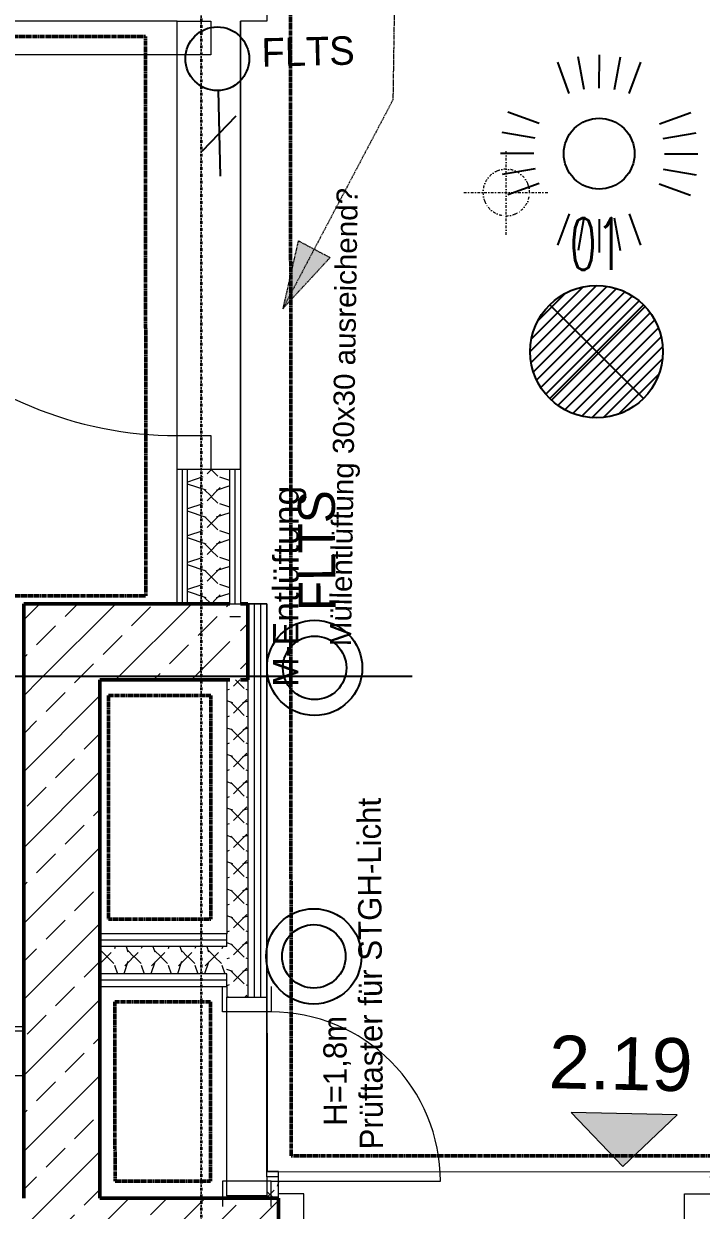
# Model space of a CAD drawing. Header units: metres. Extents: x -17679 to 22565, y -12299 to 33430.
# Drawn here: x 2327 to 3929, y 1111 to 3915 of the extents above; entities that cross this region are included whole.
import ezdxf
from ezdxf.enums import TextEntityAlignment as Align

# ---------------------------------------------------------------- set-up
doc = ezdxf.new("R2010")
doc.units = ezdxf.units.M
for name, pattern in [('Strich Punkt', [0.015875, 0.00635, -0.0047625, 0, -0.0047625]), ('Strich Punkt Mittel', [0.015875, 0.00635, -0.0047625, 0, -0.0047625]), ('Verdeckt', [0.003, 0.002, -0.001])]:
    doc.linetypes.add(name, pattern=pattern)
doc.layers.get('0').update_dxf_attribs({"color": 252})
for name, color, linetype, lineweight in [('A_Brandabschnitte', 30, 'Verdeckt', 50), ('A_Decken', 8, 'Continuous', 13), ('A_Fluchtweg', 240, 'Verdeckt', 18), ('A_Raeume_', 7, 'Continuous', 5), ('A_Raeume_Beschriftung_', 7, 'Continuous', 9), ('A_Raster_', 1, 'Continuous', 9), ('A_Tueren', 31, 'Continuous', 13), ('A_Waende', 7, 'Continuous', 13), ('P-PIPE', 3, 'Continuous', 5), ('P-PIPE-CNTR', 3, 'Continuous', 5), ('Text', 130, 'Continuous', 9)]:
    doc.layers.add(name, color=color, linetype=linetype, lineweight=lineweight)
for name, color, linetype, true_color in [('E_Beleuchtungstyp', 30, 'Continuous', 0xf1780e), ('E_Steckdose+Schalter', 150, 'Continuous', 0x0b6cf4), ('ET_LEGENDE - Wohnung$0$810_AV_LE____T', 30, 'Continuous', 0xff870f)]:
    doc.layers.add(name, color=color, linetype=linetype, true_color=true_color)
doc.styles.add('Arial_10', font='arial.ttf', dxfattribs={"height": 0.002})
doc.styles.add('Arial_4', font='arial.ttf', dxfattribs={"height": 0.1249999999999999})
doc.styles.add('Arial_7', font='arial.ttf', dxfattribs={"height": 0.06})
doc.styles.add('ET_LEGENDE - Wohnung$0$ROMANS', font='romans.shx', dxfattribs={"width": 0.6})
pattern_1 = [(45, (0, 0), (-0.0898025612106916, 0.0898025612106916), []), (45, (0.0898, 0), (-0.0898025612106916, 0.0898025612106916), [0.0635, -0.03175])]

# ---------------------------------------------------------------- blocks, each defined once
blk = doc.blocks.new('*U558')
for p, q in [((-25.38187777330132, 107.5922192744292), (-35.02147405247888, 162.6738168312531)), ((0.2010401547886431, 109.7973981728646), (0.2727100418414921, 165.716080822458)), ((25.77822137214207, 107.5266483712148), (35.55897977217501, 162.5833552374715)), ((-50.1932083963311, 100.9781149208738), (-69.25117658671843, 153.5490009157929)), ((50.57251617016845, 100.8489654531549), (69.76517968857115, 153.3708263579901)), ((-100.848965453184, 50.54804364261144), (-153.3708263580101, 69.74070716101596)), ((101.0025874483635, 50.19320839633838), (153.5734734433135, 69.25117658671115)), ((-107.5266483712657, 25.75374884455778), (-162.5833552374642, 35.53450724462346)), ((107.6166918019498, 25.38187777325766), (162.698289358781, 35.02147405244978)), ((-109.7973981729174, 0.1765676271970733), (-165.7160808224817, 0.2482375142481032)), ((109.8218707004143, -0.2010401547886431), (165.7405533499786, -0.272710041857863)), ((-107.592219274451, -25.40635030084195), (-162.673816831284, -35.04594658003771)), ((107.5511208987045, -25.77822137213662), (162.6078277649612, -35.55897977219502)), ((-100.9781149208665, -50.21768092390994), (-153.5490009158147, -69.27564911430454)), ((100.8734379806228, -50.57251617019028), (153.3952988855071, -69.76517968860026)), ((-50.54804364261326, -100.8734379806592), (-69.74070716101596, -153.395298885529)), ((-25.75374884458688, -107.55112089875), (-35.53450724461982, -162.6078277650085)), ((-0.1765676272334531, -109.8218707004162), (-0.248237514286302, -165.740553349995)), ((25.40635030080011, -107.6166918019698), (35.04594658003589, -162.6982893587974)), ((50.2176809239445, -101.0025874484108), (69.27564911427362, -153.5734734433263))]:
    blk.add_line(p, q)
blk.add_ellipse((0.012236263777595, -0.012236263777595), major_axis=(-42.01011257247008, 42.01011257247008), ratio=0.9999999999999989, start_param=3.926990816987242, end_param=10.21017612416683)
at = {"style": 'ET_LEGENDE - Wohnung$0$ROMANS', "width": 0.6, "flags": 1}
for tag, p in [('RAUMBUCHNUMMER', (-0.248237514286302, -465.740553349995)), ('ANLAGE', (-0.248237514286302, -615.740553349995))]:
    blk.add_attdef(tag, text='', height=100, dxfattribs=at).set_placement(p, align=Align.MIDDLE)
for tag, p in [('TEILANLAGE_NR', (-0.248237514286302, -765.740553349995)), ('KOMPONENTE', (-0.248237514286302, -915.740553349995)), ('KOMPONENTE_NR', (-0.248237514286302, -1065.740553349995)), ('BEZEICHNUNG', (-0.248237514286302, -1215.740553349995)), ('TYP', (-0.248237514286302, -1365.740553349995)), ('HERSTELLER', (-0.248237514286302, -1515.740553349995)), ('MODEL', (-0.248237514286302, -1665.740553349995)), ('LEISTUNG_MAX', (-0.248237514286302, -1815.740553349995)), ('SPEZIFISCH_1', (-0.248237514286302, -1965.740553349995)), ('SPEZIFISCH_2', (-0.248237514286302, -2115.740553349995)), ('SPEZIFISCH_3', (-0.2482375142872115, -2265.740553349995)), ('SPEZIFISCH_4', (-0.248237514286302, -2415.740553349995)), ('SPEZIFISCH_5', (-0.248237514286302, -2565.740553349995)), ('GEWERKE_CODE', (-0.248237514286302, -2715.740553349995)), ('LV_POS', (-0.248237514286302, -2865.740553349995)), ('ZAEHLER', (-0.248237514286302, -3015.740553349995)), ('PLATZHALTER_1', (-0.248237514286302, -3165.740553349995)), ('PLATZHALTER_2', (-0.2482375142872115, -3315.740553349995)), ('PLATZHALTER_3', (-0.2482375142872115, -3465.740553349995)), ('JOBLISTE_VDMA', (-0.248237514286302, -3615.740553349996)), ('ET_SPEZIFISCH_1', (-0.248237514286302, -3765.740553349996)), ('ET_SPEZIFISCH_2', (-0.248237514286302, -3915.740553349996)), ('ET_SPEZIFISCH_3', (-0.248237514286302, -4065.740553349995)), ('ET_SPEZIFISCH_4', (-0.248237514286302, -4215.740553349995)), ('ET_SPEZIFISCH_5', (-0.248237514286302, -4365.740553349995)), ('ET_SPEZIFISCH_6', (-0.248237514286302, -4515.740553349995)), ('ET_SPEZIFISCH_7', (-0.248237514286302, -4665.740553349995))]:
    blk.add_attdef(tag, text='', height=100, dxfattribs=at).set_placement(p, align=Align.MIDDLE_CENTER)
blk = doc.blocks.new('*U560')
h = blk.add_hatch()
h.set_pattern_fill('ANSI31', color=256, scale=5, style=0)
h.set_pattern_definition([(45, (0, 0), (-11.22532015133644, 11.22532015133644), [])])
edge = h.paths.add_edge_path()
edge.add_arc((-7.5e-15, 1.38e-14), 128.2108653518141, 0, 360)
at = {"color": 7}
for p, q in [((-90.65877231206314, 90.65877231206316), (90.65877231206309, -90.65877231206314)), ((-90.65877231206318, -90.65877231206309), (90.65877231206314, 90.65877231206314))]:
    blk.add_line(p, q, dxfattribs=at)
blk.add_circle((-7.5e-15, 1.38e-14), 128.2108653518141, dxfattribs=at)
at = {"style": 'ET_LEGENDE - Wohnung$0$ROMANS', "width": 0.6, "flags": 1}
for tag, p in [('RAUMBUCHNUMMER', (1420.351577586108, 2381.166267497284)), ('ANLAGE', (1420.351577586108, 2231.166267497284))]:
    blk.add_attdef(tag, text='', height=100, dxfattribs=at).set_placement(p, align=Align.MIDDLE)
for tag, p in [('TEILANLAGE_NR', (1420.351577586108, 2081.166267497284)), ('KOMPONENTE', (1420.351577586108, 1931.166267497284)), ('KOMPONENTE_NR', (1420.351577586108, 1781.166267497283)), ('BEZEICHNUNG', (1420.351577586108, 1631.166267497284)), ('TYP', (1420.351577586108, 1481.166267497284)), ('HERSTELLER', (1420.351577586108, 1331.166267497283)), ('MODEL', (1420.351577586108, 1181.166267497283)), ('LEISTUNG_MAX', (1420.351577586108, 1031.166267497283)), ('SPEZIFISCH_1', (1420.351577586108, 881.1662674972835)), ('SPEZIFISCH_2', (1420.351577586108, 731.1662674972835)), ('SPEZIFISCH_3', (1420.351577586107, 581.1662674972835)), ('SPEZIFISCH_4', (1420.351577586108, 431.1662674972835)), ('SPEZIFISCH_5', (1420.351577586108, 281.1662674972836)), ('GEWERKE_CODE', (1420.351577586108, 131.1662674972835)), ('LV_POS', (1420.351577586108, -18.83373250271643)), ('ZAEHLER', (1420.351577586108, -168.8337325027164)), ('PLATZHALTER_1', (1420.351577586108, -318.8337325027163)), ('PLATZHALTER_2', (1420.351577586107, -468.8337325027167)), ('PLATZHALTER_3', (1420.351577586107, -618.8337325027163)), ('JOBLISTE_VDMA', (1420.351577586108, -768.8337325027163)), ('ET_SPEZIFISCH_1', (1420.351577586108, -918.8337325027163)), ('ET_SPEZIFISCH_2', (1420.351577586108, -1068.833732502716)), ('ET_SPEZIFISCH_3', (1420.351577586108, -1218.833732502716)), ('ET_SPEZIFISCH_4', (1420.351577586108, -1368.833732502716)), ('ET_SPEZIFISCH_5', (1420.351577586108, -1518.833732502716)), ('ET_SPEZIFISCH_6', (1420.351577586108, -1668.833732502716)), ('ET_SPEZIFISCH_7', (1420.351577586108, -1818.833732502716))]:
    blk.add_attdef(tag, text='', height=100, dxfattribs=at).set_placement(p, align=Align.MIDDLE_CENTER)
at = {"layer": 'ET_LEGENDE - Wohnung$0$810_AV_LE____T', "style": 'ET_LEGENDE - Wohnung$0$ROMANS', "width": 0.6}
blk.add_attdef('NAME', text='', height=100, dxfattribs=at).set_placement((-7e-16, 128.2108653518141), align=Align.BOTTOM_CENTER)
blk = doc.blocks.new('*U541')
blk.add_line((0, 65), (4e-15, 240))
at = {"linetype": 'Continuous', "ltscale": 0.1250000009536743}
blk.add_line((35.35534069803182, 187.8553374206228), (-35.35534069803184, 117.1446625793771), dxfattribs=at)
blk.add_circle((0, 0), 65)
at = {"style": 'ET_LEGENDE - Wohnung$0$ROMANS', "width": 0.6, "flags": 1}
for tag, p in [('RAUMBUCHNUMMER', (0, -400)), ('ANLAGE', (0, -550))]:
    blk.add_attdef(tag, text='', height=100, dxfattribs=at).set_placement(p, align=Align.MIDDLE)
for tag, p in [('TEILANLAGE_NR', (0, -700)), ('KOMPONENTE', (0, -850)), ('KOMPONENTE_NR', (0, -1000)), ('BEZEICHNUNG', (0, -1150)), ('TYP', (0, -1300)), ('HERSTELLER', (0, -1450)), ('MODEL', (0, -1600)), ('LEISTUNG_MAX', (0, -1750)), ('SPEZIFISCH_1', (0, -1900)), ('SPEZIFISCH_2', (0, -2050)), ('SPEZIFISCH_3', (-9.095e-13, -2200)), ('SPEZIFISCH_4', (0, -2350)), ('SPEZIFISCH_5', (0, -2500)), ('GEWERKE_CODE', (0, -2650)), ('LV_POS', (0, -2800)), ('ZAEHLER', (0, -2950)), ('PLATZHALTER_1', (0, -3100)), ('PLATZHALTER_2', (-9.095e-13, -3250)), ('PLATZHALTER_3', (-9.095e-13, -3400)), ('JOBLISTE_VDMA', (0, -3550)), ('ET_SPEZIFISCH_1', (0, -3700)), ('ET_SPEZIFISCH_2', (0, -3850)), ('ET_SPEZIFISCH_3', (0, -4000)), ('ET_SPEZIFISCH_4', (0, -4149.999999999999)), ('ET_SPEZIFISCH_5', (0, -4299.999999999999)), ('ET_SPEZIFISCH_6', (0, -4449.999999999999)), ('ET_SPEZIFISCH_7', (0, -4599.999999999999))]:
    blk.add_attdef(tag, text='', height=100, dxfattribs=at).set_placement(p, align=Align.MIDDLE_CENTER)
blk = doc.blocks.new('*U549')
for radius in [75, 50]:
    blk.add_circle((0, 0), radius)
at = {"style": 'ET_LEGENDE - Wohnung$0$ROMANS', "width": 0.6, "flags": 1}
for tag, p in [('RAUMBUCHNUMMER', (-0.248237514286302, -465.740553349995)), ('ANLAGE', (-0.248237514286302, -615.740553349995))]:
    blk.add_attdef(tag, text='', height=100, dxfattribs=at).set_placement(p, align=Align.MIDDLE)
for tag, p in [('TEILANLAGE_NR', (-0.248237514286302, -765.740553349995)), ('KOMPONENTE', (-0.248237514286302, -915.740553349995)), ('KOMPONENTE_NR', (-0.248237514286302, -1065.740553349995)), ('BEZEICHNUNG', (-0.248237514286302, -1215.740553349995)), ('TYP', (-0.248237514286302, -1365.740553349995)), ('HERSTELLER', (-0.248237514286302, -1515.740553349995)), ('MODEL', (-0.248237514286302, -1665.740553349995)), ('LEISTUNG_MAX', (-0.248237514286302, -1815.740553349995)), ('SPEZIFISCH_1', (-0.248237514286302, -1965.740553349995)), ('SPEZIFISCH_2', (-0.248237514286302, -2115.740553349995)), ('SPEZIFISCH_3', (-0.2482375142872115, -2265.740553349995)), ('SPEZIFISCH_4', (-0.248237514286302, -2415.740553349995)), ('SPEZIFISCH_5', (-0.248237514286302, -2565.740553349995)), ('GEWERKE_CODE', (-0.248237514286302, -2715.740553349995)), ('LV_POS', (-0.248237514286302, -2865.740553349995)), ('ZAEHLER', (-0.248237514286302, -3015.740553349995)), ('PLATZHALTER_1', (-0.248237514286302, -3165.740553349995)), ('PLATZHALTER_2', (-0.2482375142872115, -3315.740553349995)), ('PLATZHALTER_3', (-0.2482375142872115, -3465.740553349995)), ('JOBLISTE_VDMA', (-0.248237514286302, -3615.740553349996)), ('ET_SPEZIFISCH_1', (-0.248237514286302, -3765.740553349996)), ('ET_SPEZIFISCH_2', (-0.248237514286302, -3915.740553349996)), ('ET_SPEZIFISCH_3', (-0.248237514286302, -4065.740553349995)), ('ET_SPEZIFISCH_4', (-0.248237514286302, -4215.740553349995)), ('ET_SPEZIFISCH_5', (-0.248237514286302, -4365.740553349995)), ('ET_SPEZIFISCH_6', (-0.248237514286302, -4515.740553349995)), ('ET_SPEZIFISCH_7', (-0.248237514286302, -4665.740553349995))]:
    blk.add_attdef(tag, text='', height=100, dxfattribs=at).set_placement(p, align=Align.MIDDLE_CENTER)
blk = doc.blocks.new('UZ_D1 - SL_0900x2000_Wohnungstür-5426849-263_PP_03DG_BT2')
at = {"layer": 'A_Tueren', "lineweight": 5}
for p, q in [((0.4499999999999895, 0.1000000000009668), (0.449999999999988, 1.000000000000967)), ((-0.5100000000000088, 0.100000000000966), (-0.4500000000000082, 0.1000000000009659)), ((-0.4500000000000082, 0.1000000000009659), (-0.4500000000000082, -0.1000000000000607)), ((0.4499999999999915, 0.1000000000009661), (0.4499999999999915, -0.1000000000000618)), ((0.5099999999999923, 0.100000000000966), (0.4499999999999915, 0.1000000000009661)), ((-0.4500000000000082, -0.1000000000000607), (-0.5100000000000089, -0.1000000000000607)), ((0.4499999999999915, -0.1000000000000618), (0.5099999999999923, -0.1000000000000617))]:
    blk.add_line(p, q, dxfattribs=at)
blk.add_arc((0.4499999999999894, 0.1000000000009668), 0.8999999999999996, 89.99999999999969, 180.0000000000001, dxfattribs=at)
blk = doc.blocks.new('Tür_Blockzarge_1 Flügel - 90x200_RB 106x208_Portale-11884410-263_PP_03DG_BT2')
at = {"layer": 'A_Tueren', "lineweight": 5}
blk.add_line((0.4499999999999922, 0.0749999999999948), (0.4499999999999907, 0.974999999999995), dxfattribs=at)
at = {"layer": 'A_Tueren'}
for p, q in [((-0.5300000000000081, 0.0749999999999944), (-0.4500000000000076, 0.0749999999999944)), ((-0.5300000000000081, -0.0049999999990282), (-0.5300000000000081, 0.0749999999999944)), ((-0.5300000000000081, 0.0749999999999944), (0.5299999999999913, 0.0749999999999978)), ((-0.4500000000000076, 0.0749999999999944), (-0.4500000000000076, -0.0049999999990282)), ((0.4499999999999917, 0.0749999999999944), (0.5299999999999914, 0.0749999999999978)), ((0.4499999999999912, -0.0049999999990282), (0.4499999999999917, 0.0749999999999944)), ((0.5299999999999914, 0.0749999999999978), (0.5299999999999914, -0.0049999999990282)), ((-0.4500000000000076, -0.0049999999990282), (-0.5300000000000081, -0.0049999999990282)), ((0.5299999999999914, -0.0049999999990282), (0.4499999999999912, -0.0049999999990282)), ((-0.5300000000000084, -0.075000000000002), (0.5299999999999918, -0.075000000000002))]:
    blk.add_line(p, q, dxfattribs=at)
at = {"layer": 'A_Tueren', "lineweight": 5}
blk.add_arc((0.449999999999992, 0.0749999999999948), 0.8999999999999996, 89.99999999999972, 180, dxfattribs=at)
blk = doc.blocks.new('UZ_D1 - SL_1000x2000_Schachttür-8451892-263_PP_03DG_BT2')
at = {"layer": 'A_Tueren', "lineweight": 5}
for p, q in [((0.4999999999999892, 0.0575000000009672), (0.4999999999999874, 1.057500000000967)), ((-0.560000000000009, 0.0575000000009661), (-0.5000000000000082, 0.0575000000009659)), ((-0.5000000000000082, 0.0575000000009659), (-0.5000000000000082, -0.0575000000000609)), ((0.4999999999999915, 0.0575000000009661), (0.4999999999999915, -0.0575000000000616)), ((0.5599999999999925, 0.0575000000009661), (0.4999999999999915, 0.0575000000009661)), ((-0.5000000000000082, -0.0575000000000609), (-0.560000000000009, -0.0575000000000609)), ((0.4999999999999915, -0.0575000000000616), (0.5599999999999925, -0.0575000000000616))]:
    blk.add_line(p, q, dxfattribs=at)
blk.add_arc((0.4999999999999892, 0.0575000000009673), 0.9999999999999992, 89.99999999999969, 180, dxfattribs=at)
blk = doc.blocks.new('UZ_D1 - SL_0400x1000_Schachttür-8452244-263_PP_03DG_BT2')
at = {"layer": 'A_Tueren', "lineweight": 5}
for p, q in [((0.1999999999999893, 0.0575000000009652), (0.1999999999999886, 0.4575000000009652)), ((-0.2600000000000088, 0.0575000000009661), (-0.200000000000008, 0.0575000000009659)), ((-0.200000000000008, 0.0575000000009659), (-0.2000000000000081, -0.05750000000006)), ((0.1999999999999915, 0.0575000000009661), (0.1999999999999915, -0.0575000000000625)), ((0.2599999999999924, 0.057500000000966), (0.1999999999999915, 0.0575000000009661)), ((-0.200000000000008, -0.0575000000000599), (-0.2600000000000088, -0.0575000000000599)), ((0.1999999999999915, -0.0575000000000625), (0.2599999999999923, -0.0575000000000626))]:
    blk.add_line(p, q, dxfattribs=at)
blk.add_arc((0.1999999999999893, 0.0575000000009652), 0.3999999999999997, 89.99999999999969, 180, dxfattribs=at)
blk = doc.blocks.new('BS_Raum_Top_Pfeil - oben_links-2842557-263_PP_03DG_BT2')
at = {"layer": 'A_Raeume_Beschriftung_'}
blk.add_hatch(color=256, dxfattribs=at).paths.add_polyline_path([(-0.0025, 0.0075), (0.0025, 0.0075), (0, 0.005)])
for p, q in [((-0.0025, 0.0075), (0, 0.005)), ((0.0025, 0.0075), (-0.0025, 0.0075)), ((0, 0.005), (0.0025, 0.0075))]:
    blk.add_line(p, q, dxfattribs=at)
blk = doc.blocks.new('6546546')
at = {"layer": 'A_Fluchtweg', "true_color": 0x636466}
blk.add_hatch(color=251, dxfattribs=at).paths.add_polyline_path([(-46.7836467608303, 59.44862191091983), (-46.67197599882567, 59.56920629710981), (-46.74722923716933, 59.60888643366243)])
at = {"layer": 'A_Waende', "lineweight": 5, "true_color": 0x636466}
h = blk.add_hatch(dxfattribs=at)
h.set_pattern_fill('FP_139', color=251, angle=247.6399999999915, style=0, pattern_type=2)
h.set_pattern_definition([(134.9979999999915, (-46.88368625403297, 59.43989425657989), (-0.2539953934585645, 0.1270123151581335), [0.02245, -0.15715]), (134.9979999999915, (-46.99482763769259, 59.48777528453693), (-0.2539953934585645, 0.1270123151581335), [0.02245, -0.15715]), (134.9979999999915, (-46.88343667343727, 59.50358835135741), (-0.2539953934585645, 0.1270123151581335), [0.02245, -0.15715]), (134.9979999999915, (-46.99495848192555, 59.55054456746885), (-0.2539953934585645, 0.1270123151581335), [0.02245, -0.15715]), (161.5629999999915, (-46.89968347933266, 59.45620648459176), (-0.5079932232547533, 0.1270184192440073), [0.0502, -0.35141]), (161.5629999999915, (-46.94744577092695, 59.47152847864154), (-0.5079932232547533, 0.1270184192440073), [0.0502, -0.35141]), (161.5629999999915, (-46.89981432356561, 59.51897576752367), (-0.5079932232547533, 0.1270184192440073), [0.0502, -0.35141]), (161.5629999999915, (-46.94719619033126, 59.53522257341906), (-0.5079932232547533, 0.1270184192440073), [0.0502, -0.35141]), (224.9979999999915, (-46.99514264040476, 59.45546583122538), (0.2540042599719838, 0.1269945826249484), [0.02245, -0.15715]), (224.9979999999915, (-46.88343667343727, 59.50358835135741), (0.2540042599719838, 0.1269945826249484), [0.02245, -0.15715]), (224.9979999999915, (-46.99489305980907, 59.51915992600288), (0.2540042599719838, 0.1269945826249484), [0.02245, -0.15715]), (224.9979999999915, (-46.88356751767021, 59.56635763428931), (0.2540042599719838, 0.1269945826249484), [0.02245, -0.15715]), (198.4329999999915, (-46.94744577092695, 59.47152847864154), (0.5080020895753409, 0.126982954317055), [0.0502, -0.35141]), (198.4329999999915, (-46.89974890144912, 59.4875911260577), (0.5080020895753409, 0.126982954317055), [0.0502, -0.35141]), (198.4329999999915, (-46.94719619033126, 59.53522257341906), (0.5080020895753409, 0.126982954317055), [0.0502, -0.35141]), (198.4329999999915, (-46.89949932085344, 59.55128522083523), (0.5080020895753409, 0.126982954317055), [0.0502, -0.35141])])
h.paths.add_polyline_path([(-46.91617316614665, 58.75112589837214), (-46.90866774966361, 58.75112868184489), (-46.90865819558142, 59.06862567254153), (-47.00865819553611, 59.06862868170128), (-47.00865819553611, 58.75112868155739), (-46.9161949825549, 58.75112589837215)])
h = blk.add_hatch(dxfattribs=at)
h.set_pattern_fill('FP_2', color=251, style=0, pattern_type=2)
h.set_pattern_definition(pattern_1)
h.paths.add_polyline_path([(-46.8661731661693, 58.57112439387382), (-46.86617319621561, 58.57112589845375), (-46.8661731661693, 58.75112394241831), (-46.88366774969076, 58.75112439379225), (-46.88367307105171, 58.57112589845375), (-46.86619573486757, 58.57112439455294)])
h.paths.add_polyline_path([(-46.91616774965908, 58.57112589845372), (-46.90867316614434, 58.57112589845374), (-46.90866774966361, 58.75112567268514), (-47.39616774944107, 58.75114034233902), (-47.39603766101965, 58.57114034242052), (-46.91617316614666, 58.57112589845372)])
h = blk.add_hatch(dxfattribs=at)
h.set_pattern_fill('FP_2', color=251, style=0, pattern_type=2)
h.set_pattern_definition(pattern_1)
h.paths.add_polyline_path([(-47.21621002821708, 57.34613492648761), (-47.21621058313991, 57.34614034297525), (-47.21619498241817, 58.57113492593299), (-47.39617316609165, 58.57113492593299), (-47.39617702166895, 57.34614034297524), (-47.34321758723678, 57.34613874834796)])
h = blk.add_hatch(dxfattribs=at)
h.set_pattern_fill('FP_90', color=251, angle=247.6400000000039, style=0, pattern_type=2)
h.set_pattern_definition([(134.9980000000039, (-46.82129825925827, 58.04854752117041), (-0.253995393458592, 0.1270123151580784), [0.02245, -0.15715]), (134.9980000000039, (-46.93243964291791, 58.09642854912742), (-0.253995393458592, 0.1270123151580784), [0.02245, -0.15715]), (134.9980000000039, (-46.82104867866259, 58.11224161594791), (-0.253995393458592, 0.1270123151580784), [0.02245, -0.15715]), (134.9980000000039, (-46.93219006232221, 58.16012264390493), (-0.253995393458592, 0.1270123151580784), [0.02245, -0.15715]), (161.5630000000039, (-46.83729548455796, 58.06485974918226), (-0.5079932232547808, 0.1270184192438972), [0.0502, -0.35141]), (161.5630000000039, (-46.88505777615226, 58.08018174323203), (-0.5079932232547808, 0.1270184192438972), [0.0502, -0.35141]), (161.5630000000039, (-46.83742632879092, 58.12762903211417), (-0.5079932232547808, 0.1270184192438972), [0.0502, -0.35141]), (161.5630000000039, (-46.88480819555658, 58.14387583800955), (-0.5079932232547808, 0.1270184192438972), [0.0502, -0.35141]), (224.9980000000039, (-46.93237422080142, 58.06504390766146), (0.2540042599719563, 0.1269945826250034), [0.02245, -0.15715]), (224.9980000000039, (-46.82104867866259, 58.11224161594791), (0.2540042599719563, 0.1269945826250034), [0.02245, -0.15715]), (224.9980000000039, (-46.93250506503439, 58.12781319059337), (0.2540042599719563, 0.1269945826250034), [0.02245, -0.15715]), (224.9980000000039, (-46.82079909806691, 58.17593571072542), (0.2540042599719563, 0.1269945826250034), [0.02245, -0.15715]), (198.4330000000039, (-46.88505777615226, 58.08018174323203), (0.5080020895753135, 0.1269829543171651), [0.0502, -0.35141]), (198.4330000000039, (-46.83736090667444, 58.09624439064822), (0.5080020895753135, 0.1269829543171651), [0.0502, -0.35141]), (198.4330000000039, (-46.88480819555658, 58.14387583800955), (0.5080020895753135, 0.1269829543171651), [0.0502, -0.35141]), (198.4330000000039, (-46.83711132607876, 58.15993848542572), (0.5080020895753135, 0.1269829543171651), [0.0502, -0.35141])])
h.paths.add_polyline_path([(-46.86621002837647, 57.34612492103146), (-46.86620987791844, 57.35112439442612), (-46.91620987789584, 57.35112304030422), (-46.9161949825549, 57.34612589900836), (-46.88371002836944, 57.34612492103146)])
h.paths.add_polyline_path([(-46.86619573404061, 57.82112439421331), (-46.8661962363439, 57.82112589879323), (-46.8661731661693, 58.57112439387382), (-46.91617316614666, 58.57112439387377), (-46.91617316614666, 57.82112589879321), (-46.8887194239249, 57.82112507198712)])
h.paths.add_polyline_path([(-46.91619122110515, 57.86112325055108), (-46.91619212385319, 57.86112589877514), (-46.91619212385318, 57.876123747089)])
h = blk.add_hatch(dxfattribs=at)
h.set_pattern_fill('FP_103', color=251, angle=-112.3599999999973, style=0, pattern_type=2)
h.set_pattern_definition([(224.9980000000026, (-47.06625628956522, 57.97089725789107), (-0.127012315158084, -0.2539953934585892), [0.02245, -0.15715]), (224.9980000000026, (-47.11413731752222, 57.85975587423142), (-0.127012315158084, -0.2539953934585892), [0.02245, -0.15715]), (224.9980000000026, (-47.12995038434272, 57.97114683848676), (-0.127012315158084, -0.2539953934585892), [0.02245, -0.15715]), (224.9980000000026, (-47.17783141229974, 57.86000545482711), (-0.127012315158084, -0.2539953934585892), [0.02245, -0.15715]), (251.5630000000026, (-47.08218809274844, 57.95582484443698), (-0.1270184192439084, -0.5079932232547781), [0.0502, -0.35141]), (251.5630000000026, (-47.09789051162686, 57.90713774099708), (-0.1270184192439084, -0.5079932232547781), [0.0502, -0.35141]), (251.5630000000026, (-47.14533780050898, 57.95476918835841), (-0.1270184192439084, -0.5079932232547781), [0.0502, -0.35141]), (251.5630000000026, (-47.16158460640436, 57.90738732159276), (-0.1270184192439084, -0.5079932232547781), [0.0502, -0.35141]), (314.9980000000027, (-47.08182786421068, 57.85944087151927), (-0.1269945826249977, 0.2540042599719592), [0.02245, -0.15715]), (314.9980000000027, (-47.12995038434272, 57.97114683848676), (-0.1269945826249977, 0.2540042599719592), [0.02245, -0.15715]), (314.9980000000027, (-47.14552195898818, 57.85969045211494), (-0.1269945826249977, 0.2540042599719592), [0.02245, -0.15715]), (314.9980000000027, (-47.19271966727465, 57.9710159942538), (-0.1269945826249977, 0.2540042599719592), [0.02245, -0.15715]), (288.4330000000026, (-47.09789051162686, 57.90713774099708), (-0.1269829543171536, 0.5080020895753165), [0.0502, -0.35141]), (288.4330000000026, (-47.11395315904303, 57.9548346104749), (-0.1269829543171536, 0.5080020895753165), [0.0502, -0.35141]), (288.4330000000026, (-47.16158460640436, 57.90738732159276), (-0.1269829543171536, 0.5080020895753165), [0.0502, -0.35141]), (288.4330000000026, (-47.17764725382053, 57.95508419107058), (-0.1269829543171536, 0.5080020895753165), [0.0502, -0.35141])])
h.paths.add_polyline_path([(-46.91621002835364, 57.8761258987684), (-46.9161949825549, 57.8761258987684), (-46.91621002835363, 57.94112589927772), (-47.21619212371658, 57.94113492621829), (-47.21617316601017, 57.87613492561835), (-46.91798588791871, 57.87612595268678)])
h = blk.add_hatch(dxfattribs=at)
h.set_pattern_fill('FP_15', color=251, angle=-112.3600000000002, style=0, pattern_type=2)
h.set_pattern_definition([(224.9979999999998, (-46.04646506159045, 57.40867056753472), (-0.1270123151580968, -0.2539953934585827), [0.02245, -0.15715]), (224.9979999999998, (-46.09434608954749, 57.29752918387509), (-0.1270123151580968, -0.2539953934585827), [0.02245, -0.15715]), (224.9979999999998, (-46.10923434452238, 57.40853972330177), (-0.1270123151580968, -0.2539953934585827), [0.02245, -0.15715]), (224.9979999999998, (-46.15711537247939, 57.29739833964213), (-0.1270123151580968, -0.2539953934585827), [0.02245, -0.15715]), (251.5629999999998, (-46.06185247775672, 57.39229291740639), (-0.127018419243934, -0.5079932232547716), [0.0502, -0.35141]), (251.5629999999998, (-46.07809928365211, 57.34491105064075), (-0.127018419243934, -0.5079932232547716), [0.0502, -0.35141]), (251.5629999999998, (-46.12554657253424, 57.39254249800208), (-0.127018419243934, -0.5079932232547716), [0.0502, -0.35141]), (251.5629999999998, (-46.14179337842961, 57.34516063123642), (-0.127018419243934, -0.5079932232547716), [0.0502, -0.35141]), (314.9979999999998, (-46.06203663623595, 57.29721418116293), (-0.1269945826249849, 0.2540042599719656), [0.02245, -0.15715]), (314.9979999999998, (-46.10923434452238, 57.40853972330177), (-0.1269945826249849, 0.2540042599719656), [0.02245, -0.15715]), (314.9979999999998, (-46.12573073101344, 57.29746376175861), (-0.1269945826249849, 0.2540042599719656), [0.02245, -0.15715]), (314.9979999999998, (-46.17292843929988, 57.40878930389746), (-0.1269945826249849, 0.2540042599719656), [0.02245, -0.15715]), (288.4329999999998, (-46.07809928365211, 57.34491105064075), (-0.126982954317128, 0.5080020895753227), [0.0502, -0.35141]), (288.4329999999998, (-46.09416193106828, 57.39260792011855), (-0.126982954317128, 0.5080020895753227), [0.0502, -0.35141]), (288.4329999999998, (-46.14179337842961, 57.34516063123642), (-0.126982954317128, 0.5080020895753227), [0.0502, -0.35141]), (288.4329999999998, (-46.15693121400019, 57.3924770758856), (-0.126982954317128, 0.5080020895753227), [0.0502, -0.35141])])
h.paths.add_polyline_path([(-45.27120852451969, 57.34607639832987), (-45.25871002910519, 57.34612589900837), (-45.25871002910519, 57.39607602216228), (-45.77370852421558, 57.39609151933517), (-45.77371002887172, 57.34609151935802), (-45.27121002909951, 57.34607639832987)])
h.paths.add_polyline_path([(-46.81372930301627, 57.34612281519963), (-46.79371002840993, 57.34612589900837), (-46.79371002840997, 57.39612221281025), (-46.82120852381695, 57.39612304028389), (-46.82121002839683, 57.34612304030665), (-46.81374789750517, 57.34612281575916)])
h = blk.add_hatch(dxfattribs=at)
h.set_pattern_fill('FP_2', color=251, style=0, pattern_type=2)
h.set_pattern_definition(pattern_1)
h.paths.add_polyline_path([(-47.06371544477545, 57.16613033760051), (-47.06371544477545, 57.346130337682), (-48.42792206812798, 57.34603855145895), (-48.42792206812795, 57.16617138892033), (-47.19776884277124, 57.16613437148141)])
h = blk.add_hatch(dxfattribs=at)
h.set_pattern_fill('FP_2', color=251, style=0, pattern_type=2)
h.set_pattern_definition(pattern_1)
h.paths.add_polyline_path([(-46.88377976564659, 55.02862492208071), (-46.88384761833296, 55.24362492198262), (-47.06377254358169, 55.24362492198264), (-47.06377434907753, 55.02863033856829), (-46.88384761833297, 55.02862492208071)])
h.paths.add_polyline_path([(-46.88377254366318, 56.16362492156609), (-46.88374561152044, 56.16363033805359), (-46.88374636397337, 57.34612492212485), (-47.0637100282879, 57.34612589900834), (-47.06371544477545, 56.16363033805359), (-46.91621002835364, 56.16362589847224)])
h = blk.add_hatch(dxfattribs=at)
h.set_pattern_fill('FP_2', color=251, style=0, pattern_type=2)
h.set_pattern_definition(pattern_1)
h.paths.add_polyline_path([(-45.20873281676742, 57.16607451768684), (-45.20871544561537, 57.16607451768684), (-45.20873281676741, 57.34607451760503), (-45.77371002887172, 57.34609151935802), (-45.77371002887171, 57.16609151927652), (-45.25394233103774, 57.1660758786361)])
h.paths.add_polyline_path([(-46.79373182450735, 57.16612221286909), (-46.79371608425792, 57.16612492111291), (-46.79371544489749, 57.34612221295066), (-46.88371002836939, 57.3461234916806), (-46.88371446671172, 57.16613033760044), (-46.88371544485694, 57.16612492018266), (-46.81291710420389, 57.16612279009154)])
h.paths.add_polyline_path([(-46.88371446671172, 57.16613033760044), (-46.88371002836939, 57.16618061615495), (-46.86983577307819, 57.30884266866003)])
at = {"layer": 'A_Brandabschnitte', "color": 251, "true_color": 0x636466}
for p, q in [((-46.77370370909634, 75.5827938960743), (-46.76392714904644, 57.44612131661842)), ((-47.10825554282674, 60.09187090165816), (-53.92327295075856, 60.08819727152356)), ((-47.10754295939861, 58.76994455382224), (-47.10825554282674, 60.09187090165816)), ((-47.44754291000102, 58.76976127709828), (-47.10754295939861, 58.76994455382224)), ((-47.19559693473549, 58.53451980845388), (-47.19561285400574, 58.00549271851485)), ((-46.95417426791819, 58.53451254366015), (-47.19559693473549, 58.53451980845388)), ((-46.95419018718845, 58.00548545372114), (-46.95417426791819, 58.53451254366015)), ((-47.19561285400574, 58.00549271851485), (-46.95419018718845, 58.00548545372114)), ((-46.95498389339997, 57.80992812769151), (-47.18057583546531, 57.80980652252061)), ((-47.18057583546531, 57.80980652252061), (-47.18034748305535, 57.38618585521942)), ((-46.95475547177954, 57.38617906679536), (-46.95498389339997, 57.80992812769151)), ((-46.76392714904644, 57.44612131661842), (-45.3137070199201, 57.446077677178)), ((-47.18034748305535, 57.3861858552194), (-46.95475547177954, 57.38617906679536))]:
    blk.add_line(p, q, dxfattribs=at)
at = {"layer": 'A_Decken', "color": 251, "true_color": 0x636466}
for p, q in [((-46.90866865043802, 58.72119125377716), (-46.88366865020288, 58.72119869143148)), ((-46.82118839866182, 58.0649195349168), (-46.82099314605006, 57.40862184703479))]:
    blk.add_line(p, q, dxfattribs=at)
at = {"layer": 'A_Fluchtweg', "color": 251, "true_color": 0x636466}
for p, q in [((-46.29065813866562, 75.68644162901465), (-46.52334293778962, 59.94228718878659)), ((-46.52334293778962, 59.94228718878659), (-46.78364676083023, 59.44862191091974)), ((-46.74722923716926, 59.60888643366233), (-46.78364676083023, 59.44862191091974)), ((-46.74722923716933, 59.60888643366243), (-46.7836467608303, 59.44862191091983)), ((-46.6719759988256, 59.56920629710973), (-46.74722923716926, 59.60888643366233)), ((-46.67197599882567, 59.56920629710981), (-46.74722923716933, 59.60888643366243)), ((-46.78364676083023, 59.44862191091974), (-46.6719759988256, 59.56920629710973)), ((-46.7836467608303, 59.44862191091983), (-46.67197599882567, 59.56920629710981))]:
    blk.add_line(p, q, dxfattribs=at)
at = {"layer": 'A_Raeume_', "color": 251, "true_color": 0x636466, "flags": 128}
for points in [[(-45.27120814837467, 57.40857639830159), (-45.27065971894351, 75.63391093560895), (-46.82065971823461, 75.63395757758562), (-46.82086524720344, 68.80384606549114), (-46.82112629852595, 60.12862303904682), (-46.88362629849939, 60.12862491977166), (-46.88362634650368, 60.12702964753651), (-46.88366774967493, 58.75112492039522), (-46.82116774970208, 58.75112303967037), (-46.8211704579459, 58.66112303971112), (-46.82119310187314, 57.90862304005192), (-46.82120814767197, 57.40862304027824)], [(-53.98862629528304, 60.12883872057305), (-53.98877434594266, 55.20883872280055), (-50.62777157582728, 55.20873758485743), (-50.62770838517423, 57.30868102231308), (-50.4577083852512, 57.30867590674147), (-48.77755936328853, 57.30862534837307), (-48.60792319818466, 57.30862024374983), (-48.60791018186673, 57.74117680514754), (-47.39619814195457, 57.74114034279635), (-47.39619310161201, 57.90864034272047), (-47.39616774944113, 58.75114034233903), (-47.03366774960703, 58.75112943413483), (-47.03362629843147, 60.12862943351132), (-48.13112629793354, 60.12866245903976), (-53.43862553178118, 60.12882217017136)]]:
    blk.add_lwpolyline(points, close=True, dxfattribs=at)
at = {"layer": 'A_Raster_', "color": 251, "linetype": 'Strich Punkt Mittel', "lineweight": 35, "true_color": 0x636466}
blk.add_line((-46.97590708372531, 85.87017189064677), (-46.97709098547338, 46.52690511560886), dxfattribs=at)
at = {"layer": 'A_Waende', "color": 251, "true_color": 0x636466}
for p, q in [((-47.03366774960693, 58.75112943413477), (-47.03362629843142, 60.1286294335112)), ((-46.88362629849932, 60.12862491977157), (-46.88366774967487, 58.75112492039519)), ((-47.00865819553605, 59.06862868170119), (-47.03365819552474, 59.06862943399111)), ((-47.0086677496183, 58.7511286818448), (-47.00865819553605, 59.06862868170119)), ((-46.90866774966354, 58.75112567268507), (-46.90865819558136, 59.06862567254143)), ((-46.8836581955927, 59.06862492025155), (-46.90865819558136, 59.06862567254143)), ((-46.82116774970199, 58.75112303967028), (-46.86616774968162, 58.75112439379215)), ((-46.82120852381687, 57.39612304028374), (-46.82116774970199, 58.75112303967028)), ((-46.86617316616924, 58.57112439387369), (-46.8661957348675, 57.82112439421321)), ((-46.9161912211052, 57.97112589872529), (-47.21619122096859, 57.97113492620454)), ((-46.91619212385313, 57.94112589873884), (-46.9161912211052, 57.97112589872529)), ((-46.91619212385313, 57.94112589873884), (-47.21619212371657, 57.94113492621809)), ((-46.91619407980698, 57.87612589876832), (-47.21619407967037, 57.87613492624759)), ((-46.9161949825549, 57.8461258987819), (-46.91619407980698, 57.87612589876832)), ((-47.2161949824183, 57.84613492626116), (-46.9161949825549, 57.8461258987819)), ((-46.91620987789579, 57.35112589900591), (-46.91619573484486, 57.82112589879313)), ((-46.8661957348675, 57.82112439421321), (-46.82119573488788, 57.82112304009135)), ((-46.79370852383001, 57.39612221276488), (-46.82120852381689, 57.3961230402838)), ((-46.79370814768507, 57.40862221275921), (-46.82120814767188, 57.40862304027816)), ((-46.79370852383008, 57.39612221276486), (-46.79370814768507, 57.40862221275921)), ((-46.86620987791837, 57.35112439442602), (-46.8662100283764, 57.34612439442843)), ((-46.82120987793881, 57.35112304030414), (-46.86620987791837, 57.35112439442602)), ((-46.82121002839675, 57.3461230403065), (-46.82120987793881, 57.35112304030414))]:
    blk.add_line(p, q, dxfattribs=at)
at = {"layer": 'A_Waende', "color": 251, "lineweight": 18, "true_color": 0x636466}
for p, q in [((-47.0211677496126, 58.75112905798983), (-47.02115819553038, 59.06862905784612)), ((-46.8961677496692, 58.75112529654012), (-46.89615819558702, 59.06862529639648)), ((-46.90866774966354, 58.75112567268507), (-46.88366774967487, 58.75112492039519)), ((-46.85116774968842, 58.75112394241821), (-46.85119573487433, 57.82112394283919)), ((-46.83616774969523, 58.75112349104428), (-46.83619573488114, 57.82112349146526)), ((-46.91619167247918, 57.95612589873205), (-47.21619167234258, 57.95613492621132)), ((-46.91619453118088, 57.86112589877506), (-47.21619453104437, 57.86113492625434)), ((-46.85120987792518, 57.35112394305208), (-46.85121002838317, 57.34612394305444)), ((-46.83620987793195, 57.3511234916781), (-46.83621002838996, 57.34612349168044))]:
    blk.add_line(p, q, dxfattribs=at)
at = {"layer": 'A_Waende', "color": 251, "lineweight": 5, "true_color": 0x636466}
for p, q in [((-46.90865819558136, 59.06862567254143), (-47.00865819553605, 59.06862868170119)), ((-46.9161731661466, 58.57112589845353), (-46.9161912211052, 57.97112589872529)), ((-46.9161949825549, 57.8461258987819), (-46.91619573484489, 57.82112589879311)), ((-46.91619573484489, 57.82112589879311), (-46.8661957348675, 57.82112439421321)), ((-46.82120852381687, 57.39612304028374), (-46.82120987793881, 57.35112304030414)), ((-46.79371002840991, 57.34612221278749), (-46.79370852383008, 57.39612221276486)), ((-46.91620987789575, 57.35112589900593), (-46.91621002835378, 57.34612589900826)), ((-46.86620987791837, 57.35112439442602), (-46.91620987789575, 57.35112589900593))]:
    blk.add_line(p, q, dxfattribs=at)
at = {"layer": 'A_Waende', "color": 251, "lineweight": 50, "true_color": 0x636466}
for p, q in [((-47.39616774944102, 58.75114034233892), (-47.39621002813555, 57.34614034297515)), ((-46.90866774966354, 58.75112567268507), (-47.39616774944102, 58.75114034233892)), ((-46.86616774968162, 58.75112439379215), (-46.88366774967484, 58.75112492039511)), ((-46.86616774968166, 58.7511243937922), (-46.86617316616924, 58.57112439387369)), ((-47.21621002821703, 57.34613492648756), (-47.21617316601012, 58.57113492593289)), ((-47.21617316601008, 58.57113492593284), (-46.90867316615106, 58.57112567276658)), ((-46.88367316616246, 58.57112492047665), (-46.86617316616924, 58.57112439387369)), ((-47.21621002821698, 57.34613492648759), (-46.79371002840986, 57.34612221278758)), ((-46.88371002836932, 57.34612492103136), (-46.91621002835378, 57.34612589900826)), ((-46.79371544489742, 57.16612221286901), (-46.79371002840986, 57.34612221278758))]:
    blk.add_line(p, q, dxfattribs=at)
at = {"layer": 'P-PIPE', "color": 251, "linetype": 'Strich Punkt', "true_color": 0x636466}
for radius, start, end in [(0.0549999999999942, 112.6400000000009, 202.6400000000162), (0.0549999999999877, 22.63999999999374, 112.6399999999993), (0.0549999999999904, 292.6400000000027, 22.63999999998262), (0.054999999999997, 202.6400000000051, 292.6400000000043)]:
    blk.add_arc((-46.25541126635446, 59.7233011973886), radius, start, end, dxfattribs=at)
at = {"layer": 'P-PIPE-CNTR', "color": 251, "linetype": 'Strich Punkt', "true_color": 0x636466}
for p, q in [((-46.25541126635448, 59.6233011973886), (-46.25541126635448, 59.8233011973886)), ((-46.35541126635447, 59.72330119738858), (-46.15541126635448, 59.7233011973886))]:
    blk.add_line(p, q, dxfattribs=at)
at = {"layer": 'A_Raeume_Beschriftung_', "color": 251, "true_color": 0x636466, "xscale": 49.99999999999998, "yscale": 49.99999999999998, "zscale": 49.99999999999998, "rotation": 358.6399999999998}
blk.add_blockref('BS_Raum_Top_Pfeil - oben_links-2842557-263_PP_03DG_BT2', (-45.98545757631355, 57.17072396734124), dxfattribs=at)
at = {"layer": 'A_Tueren', "color": 251, "true_color": 0x636466}
for name, p, rotation in [('Tür_Blockzarge_1 Flügel - 90x200_RB 106x208_Portale-11884410-263_PP_03DG_BT2', (-46.95864224701203, 59.59862717688136), 89.99827587846501), ('UZ_D1 - SL_1000x2000_Schachttür-8451892-263_PP_03DG_BT2', (-47.95455559128305, 57.69365714464245), 359.998275878371), ('UZ_D1 - SL_0400x1000_Schachttür-8452244-263_PP_03DG_BT2', (-46.86870280639181, 57.5861244695486), 269.9982758784537), ('UZ_D1 - SL_0900x2000_Wohnungstür-5426849-263_PP_03DG_BT2', (-46.28371273688457, 57.25610686611346), 179.998275878371)]:
    blk.add_blockref(name, p, dxfattribs=dict(at, rotation=rotation))
at = {"layer": 'A_Raeume_Beschriftung_', "color": 251, "true_color": 0x636466, "insert": (-46.15283299340826, 57.73120345614462), "char_height": 0.1249999999999999, "width": 0.4088606249999997, "attachment_point": 1, "rotation": 358.6399999999997, "style": 'Arial_4'}
blk.add_mtext('2.19', dxfattribs=at)
at = {"layer": 'Text', "color": 251, "true_color": 0x636466, "attachment_point": 1}
for s, insert, char_height, width, rotation, style in [('Müllentlüftung 30x30 ausreichend?', (-46.67243761050605, 58.65124576832868), 0.05, 1.286708437499999, 89.15162387643984, 'Arial_10'), ('M-Entlüftung', (-46.80707035230962, 58.55491694719201), 0.06, 0.617299375, 89.85999593874209, 'Arial_7')]:
    blk.add_mtext(s, dxfattribs=dict(at, insert=insert, char_height=char_height, width=width, rotation=rotation, style=style))

msp = doc.modelspace()

# ---------------------------------------------------------------- linework, layer by layer
msp.add_line((-3396.879444182608, 2373.158619145508), (3245.650415088108, 2373.158619145508))

# ---------------------------------------------------------------- block references
at = {"xscale": 1000, "yscale": 1000, "zscale": 1000}
msp.add_blockref('6546546', (49723.13201128368, -56206.72603401612), dxfattribs=at)
at = {"layer": 'E_Beleuchtungstyp', "color": 42, "true_color": 0xdd8622, "xscale": 1.22224137383326, "yscale": 1.22224137383326, "zscale": 1.22224137383326}
msp.add_blockref('*U560', (3681.249898439477, 3140.314225511582), dxfattribs=at).add_auto_attribs({'NAME': '01'})
at = {"layer": 'E_Steckdose+Schalter'}
for name, p, xscale, yscale, zscale, rotation in [('*U541', (2784.668241378357, 3832.722868849462), 1.15822503442624, 1.15822503442624, 1.15822503442624, 181.3611016865098), ('*U549', (3014.769262758244, 2392.808357964314), 1.501259922922872, 1.501259922922872, 1.501259922922872, 174.416705673792), ('*U549', (3012.763967196501, 1710.81259957717), 1.501259922922872, 1.501259922922872, 1.501259922922872, 174.416705673792)]:
    msp.add_blockref(name, p, dxfattribs=dict(at, xscale=xscale, yscale=yscale, zscale=zscale, rotation=rotation))
at = {"layer": 'E_Steckdose+Schalter', "xscale": 1.408530976143471, "yscale": 1.408530976143471, "zscale": 1.408530976143471}
msp.add_blockref('*U558', (3687.463971683181, 3608.373050550732), dxfattribs=at)

# ---------------------------------------------------------------- texts
at = {"color": 212}
for s, height, rotation, p in [('FLTS', 67.36316452585386, 1.361101686445601, (2889.860233712971, 3813.779895535143)), ('FLTS', 87.31430954954452, 90.39529516398035, (3064.391190126146, 2527.469715116066)), ('Prüftaster für STGH-Licht', 55.07467835490562, 90.39529516401485, (3176.569563333644, 1254.744853385477)), ('H=1,8m', 55.07467835490562, 90.39529516401485, (3091.532976513074, 1310.452851752037))]:
    msp.add_text(s, height=height, rotation=rotation, dxfattribs=at).set_placement(p)

doc.saveas('drawing.dxf')
